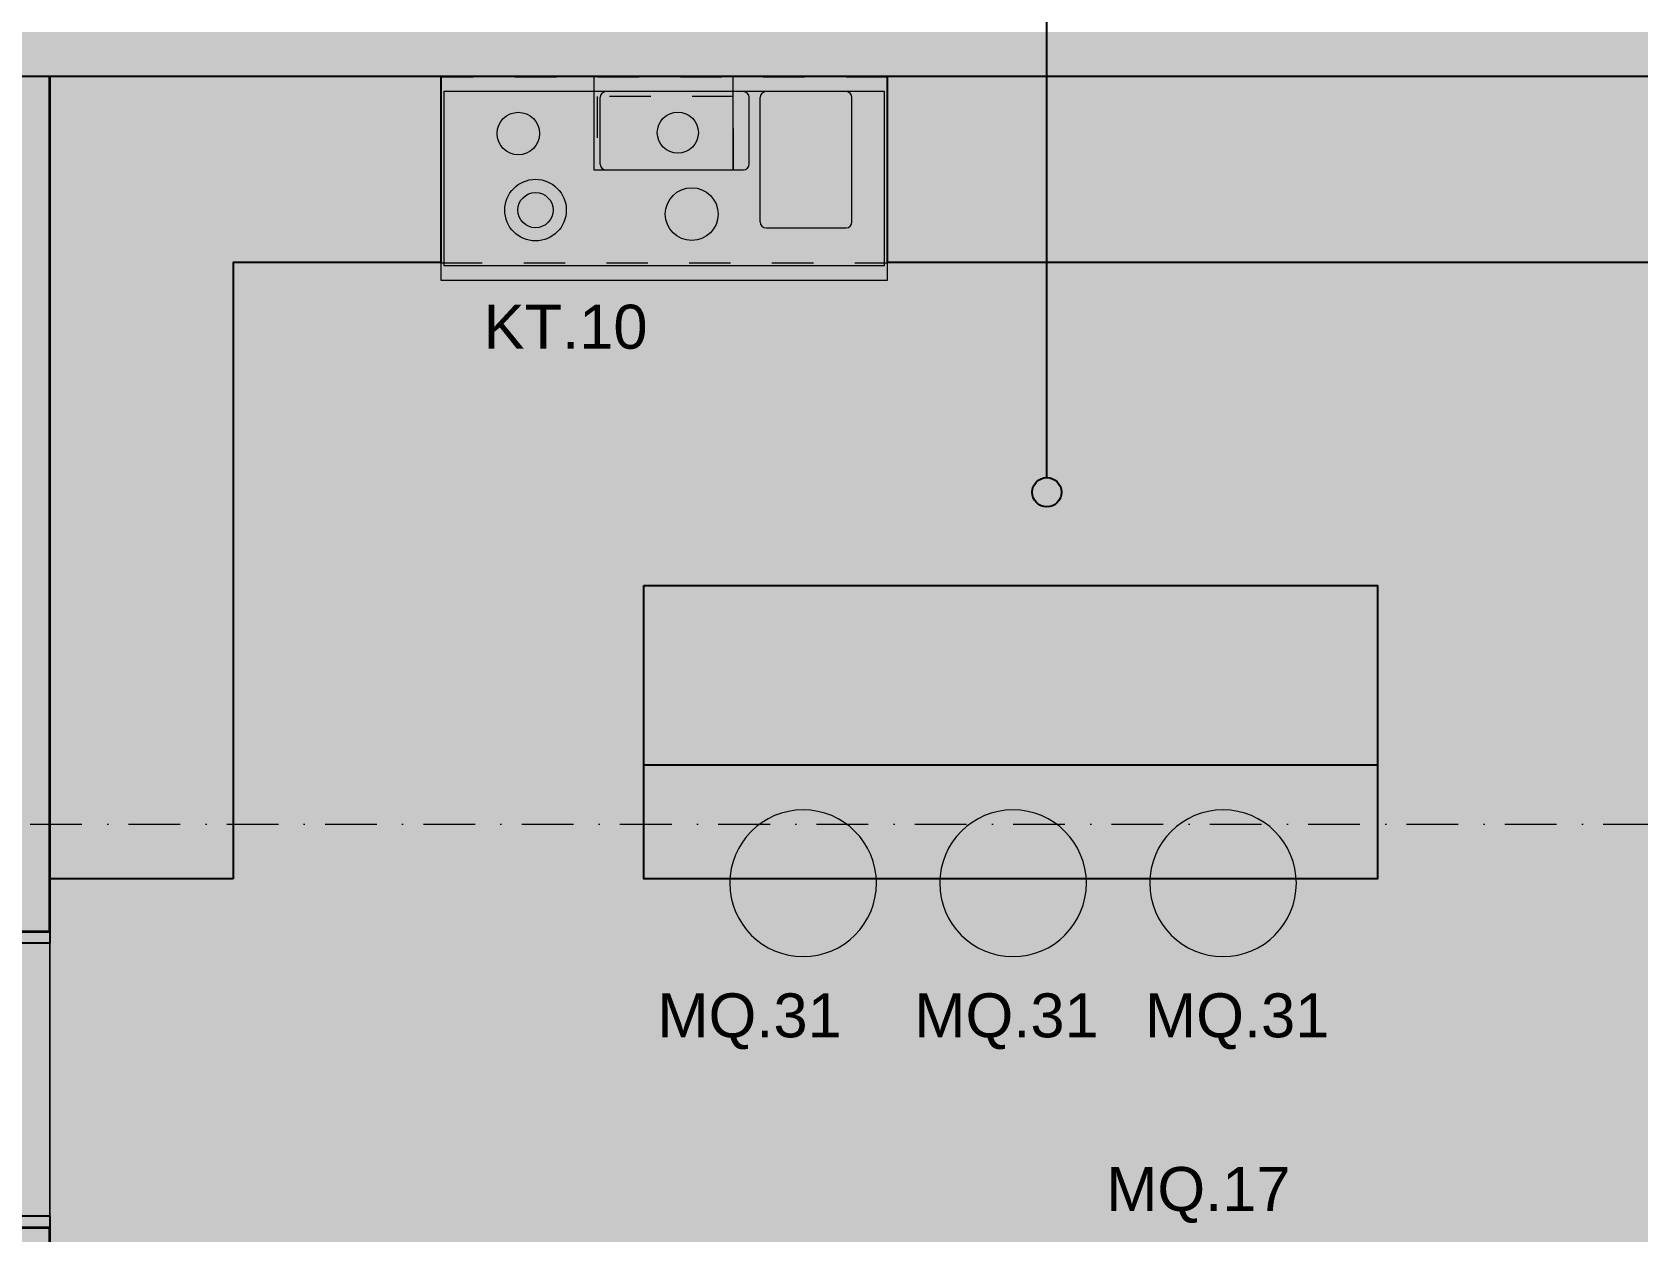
# Model space of a CAD drawing. Header units: millimetres. Extents: x -14278 to 103595, y -22378 to 34603.
# Drawn here: x 21816 to 27291, y 11159 to 15250 of the extents above; entities that cross this region are included whole.
import ezdxf
from ezdxf.enums import TextEntityAlignment as Align

# ---------------------------------------------------------------- set-up
doc = ezdxf.new("R2010")
doc.units = ezdxf.units.MM
doc.header["$MEASUREMENT"] = 0
doc.linetypes.add('Dashed', pattern=[282.222223, 141.111112, -141.111112])
doc.linetypes.add('Dot & Dashed', pattern=[335.138881, 176.388884, -88.194442, 0, -70.555556])
for name, color, linetype in [('A-Ee_40_20-M_GeneralFFAndEInternalFixed', 7, 'Continuous'), ('A-Zz_20_10_90-T_TextFFEInternal', 7, 'Continuous'), ('NewA-Ee_25_10-M_WallsExternal', 7, 'Continuous'), ('NewA-Ee_25_10-M_WallsInternal', 7, 'Continuous'), ('NewA-Ee_30_40-M_Floors', 7, 'Continuous'), ('NewA-Ee_30_60-M_Pavements', 7, 'Continuous'), ('NewA-Ee_40_20-M_GeneralFFAndEInternalFixed', 7, 'Continuous'), ('NewA-Ee_40_20-M_GeneralFFAndEInternalMovable', 7, 'Continuous'), ('NewA-SL-M_SpacesInternal', 7, 'Continuous'), ('NewA-Ss_30_25-M_CeilingAndSoffitSystems', 7, 'Continuous'), ('NewA-Zz_35_40_80-M_GridStructural', 7, 'Continuous'), ('NewA-Zz_50_10_70-P_BoundarySiteRed', 7, 'Continuous'), ('NewA-Zz_50_10_90-P_BoundarySpace', 7, 'Continuous'), ('NewA-Zz_50_90_00-M_GrossInternal', 7, 'Continuous')]:
    doc.layers.add(name, color=color, linetype=linetype)
doc.styles.add('GENERATED_STYLE_1', font='')
doc.styles.get('GENERATED_STYLE_1').set_extended_font_data('Arial')

# ---------------------------------------------------------------- blocks, each defined once
blk = doc.blocks.new('KITCHEN_112_5_1', base_point=(25275.7, 17849.3))
at = {"layer": 'NewA-SL-M_SpacesInternal', "color": 253, "linetype": 'Continuous', "lineweight": 13}
for p, q in [((21875.7, 15099.7), (21875.7, 10002.6)), ((28783.7, 15099.7), (21875.7, 15099.7))]:
    blk.add_line(p, q, dxfattribs=at)
at = {"layer": 'NewA-SL-M_SpacesInternal', "color": 5, "lineweight": 70, "style": 'GENERATED_STYLE_1'}
for tag, height, p in [('ROOM_NAME', 200, (25275.7, 18157.1)), ('ROOM_NUMBER', 150, (25275.7, 17854.3)), ('adj_text', 150, (25275.7, 17618.6))]:
    blk.add_attdef(tag, text='', height=height, dxfattribs=at).set_placement(p, align=Align.TOP_CENTER)
blk = doc.blocks.new('Mesh_1_1', base_point=(14339.9, 34603))
at = {"layer": 'NewA-Ee_30_60-M_Pavements', "color": 254, "linetype": 'Continuous', "lineweight": 13, "flags": 128}
blk.add_lwpolyline([(14339.9, 34603, -0.414214), (42830.6, 6112.3, -0.414214), (14339.9, -22378.4, -0.414214), (-14150.7, 6112.3, -0.414214)], format="xyb", close=True, dxfattribs=at)
blk = doc.blocks.new('Slab_4_1', base_point=(11328, 15324.9))
at = {"layer": 'NewA-Ee_30_40-M_Floors', "linetype": 'Continuous', "lineweight": 13}
blk.add_hatch(color=254, dxfattribs=at).paths.add_polyline_path([(11328, 15324.9), (11328, 15099.7), (150.3, 15099.7), (150.3, 9350.5), (-124.9, 9350.5), (-124.9, 8300.5), (150.3, 8300.5), (150.3, 6700.3), (2050.3, 6700.3), (2050.3, 2150.3), (5499.7, 2150.3), (5499.7, 3091.8), (6214.3, 3091.8), (6214.3, 2766.8), (7714.3, 2766.8), (7714.3, 3091.8), (8455.6, 3091.8), (8500.3, 150.3), (16363.1, 150.3), (16363.1, -124.9), (17413.1, -124.9), (17413.1, 150.3), (27899.7, 150.3), (27899.7, 6700.3), (34699.7, 6700.3), (34699.7, 15099.7), (34639.4, 15099.7), (34639.4, 15324.9), (32809.4, 15324.9), (32809.4, 15099.7), (13158, 15099.7), (13158, 15324.9)])
at = {"layer": 'NewA-Ee_30_40-M_Floors', "color": 6, "linetype": 'Continuous', "lineweight": 13, "flags": 128}
blk.add_lwpolyline([(13158, 15099.7), (32809.4, 15099.7), (32809.4, 15324.9), (34639.4, 15324.9), (34639.4, 15099.7), (34699.7, 15099.7), (34699.7, 6700.3), (27899.7, 6700.3), (27899.7, 150.3), (17413.1, 150.3)], dxfattribs=at)
blk = doc.blocks.new('Slab_14_1', base_point=(21875.7, 10002.6))
at = {"layer": 'NewA-Ss_30_25-M_CeilingAndSoffitSystems', "linetype": 'Continuous', "lineweight": 0}
blk.add_hatch(color=255, dxfattribs=at).paths.add_polyline_path([(21875.7, 10002.6), (23838.2, 10002.6), (23838.2, 11002.8), (23963.2, 11002.8), (23963.2, 10605), (26249.7, 10605), (26249.7, 11002.8), (26374.7, 11002.8), (26374.7, 8200), (27840.3, 8200), (27840.3, 10605), (29138.9, 10605), (29138.9, 15099.7), (24206.1, 15099.7), (24206.1, 14779.9), (23731.2, 14779.9), (23731.2, 15099.7), (21875.7, 15099.7)])
at = {"layer": 'NewA-Ss_30_25-M_CeilingAndSoffitSystems', "color": 6, "linetype": 'Continuous', "lineweight": 13, "flags": 128}
blk.add_lwpolyline([(21875.7, 10002.6), (21875.7, 15099.7), (23731.2, 15099.7), (23731.2, 14779.9), (24206.1, 14779.9), (24206.1, 15099.7), (29138.9, 15099.7), (29138.9, 10605), (27840.3, 10605), (27840.3, 8200), (26374.7, 8200), (26374.7, 11002.8), (26249.7, 11002.8), (26249.7, 10605), (23963.2, 10605), (23963.2, 11002.8), (23838.2, 11002.8), (23838.2, 10002.6)], close=True, dxfattribs=at)
blk = doc.blocks.new('Wall_3_1', base_point=(0, 15250))
at = {"layer": 'NewA-Ee_25_10-M_WallsExternal', "linetype": 'Continuous', "lineweight": 13}
for points in [[(13158, 15250), (13158, 15209.9), (13158, 15179.6), (30127, 15179.6), (30127, 15224.9), (30140, 15224.9), (30140, 15250)], [(30127, 15179.6), (13158, 15179.6), (13158, 15116.1), (30127, 15116.1)], [(13158, 15099.7), (30127, 15099.7), (30127, 15116.1), (13158, 15116.1)]]:
    blk.add_hatch(color=6, dxfattribs=at).paths.add_polyline_path(points)
at = {"layer": 'NewA-Ee_25_10-M_WallsExternal', "linetype": 'Continuous', "flags": 128}
blk.add_lwpolyline([(21875.7, 15099.7), (28783.7, 15099.7)], dxfattribs=at)
blk = doc.blocks.new('Door 19')
at = {"layer": 'NewA-Ee_25_10-M_WallsInternal', "linetype": 'Continuous', "lineweight": 13}
for points in [[(465, 930), (420, 930), (420, 0), (465, 0)], [(-465, -125), (-465, 0), (-505, 0), (-505, -125)], [(505, -125), (505, 0), (465, 0), (465, -125)]]:
    blk.add_hatch(color=255, dxfattribs=at).paths.add_polyline_path(points)
at = {"layer": 'NewA-Ee_25_10-M_WallsInternal', "linetype": 'Continuous'}
for p, q in [((420, 0), (420, 930)), ((420, 930), (465, 930)), ((465, 930), (465, 0)), ((-465, 0), (-505, 0)), ((-505, 0), (-505, -125)), ((-465, -125), (-465, 0)), ((465, 0), (420, 0)), ((505, 0), (465, 0)), ((465, 0), (465, -125)), ((505, -125), (505, 0)), ((-505, -125), (-465, -125)), ((465, -125), (505, -125))]:
    blk.add_line(p, q, dxfattribs=at)
at = {"layer": 'NewA-Ee_25_10-M_WallsInternal', "color": 92, "linetype": 'Continuous', "lineweight": 35}
for p, q in [((-505, 0), (-505, -125)), ((505, 0), (505, -125))]:
    blk.add_line(p, q, dxfattribs=at)
at = {"layer": 'NewA-Ee_25_10-M_WallsInternal', "color": 6, "linetype": 'Continuous', "lineweight": 13}
blk.add_arc((465, 0), 930, 90, 180, dxfattribs=at)
blk = doc.blocks.new('D Marker 19')
at = {"layer": 'NewA-Ee_25_10-M_WallsInternal', "style": 'GENERATED_STYLE_1'}
blk.add_attdef('AC_WIDO_ID', text='', height=125, dxfattribs=at).set_placement((-262.1, 94.8), align=Align.BOTTOM_LEFT)
blk = doc.blocks.new('Wall_19_1', base_point=(21750.7, 9877.2))
at = {"layer": 'NewA-Ee_25_10-M_WallsInternal', "linetype": 'Continuous', "lineweight": 13}
for points in [[(21875.7, 15099.7), (21750.7, 15099.7), (21750.7, 12183.8), (21875.7, 12183.8)], [(21750.7, 11173.8), (21750.7, 9877.2), (21875.7, 9877.2), (21875.7, 11173.8)]]:
    blk.add_hatch(color=6, dxfattribs=at).paths.add_polyline_path(points)
at = {"layer": 'NewA-Ee_25_10-M_WallsInternal', "color": 92, "linetype": 'Continuous', "lineweight": 35}
for p, q in [((21750.7, 12183.8), (21875.7, 12183.8)), ((21750.7, 11173.8), (21875.7, 11173.8))]:
    blk.add_line(p, q, dxfattribs=at)
at = {"layer": 'NewA-Ee_25_10-M_WallsInternal', "color": 92, "linetype": 'Continuous', "lineweight": 35, "flags": 128}
for points in [[(21750.7, 15099.7), (21750.7, 12183.8)], [(21875.7, 12183.8), (21875.7, 15099.7)], [(21750.7, 11173.8), (21750.7, 10823.4)], [(21875.7, 10002.6), (21875.7, 11173.8)], [(21750.7, 10698.4), (21750.7, 9877.2)], [(21750.7, 9877.2), (21875.7, 9877.2)], [(21875.7, 9877.2), (21875.7, 9877.6)]]:
    blk.add_lwpolyline(points, dxfattribs=at)
at = {"layer": 'NewA-Ee_25_10-M_WallsInternal', "linetype": 'Continuous', "xscale": -1, "zscale": 1000, "rotation": 90}
blk.add_blockref('Door 19', (21750.7, 11678.8), dxfattribs=at)
at = {"layer": 'NewA-Ee_25_10-M_WallsInternal'}
ref = blk.add_blockref('D Marker 19', (21750.7, 11678.8), dxfattribs=dict(at, rotation=90))
ref.add_attrib('AC_WIDO_ID', 'D108', dxfattribs={"color": 7, "height": 125, "rotation": 90, "style": 'GENERATED_STYLE_1'}).set_placement((21616.3, 11514.7), align=Align.BOTTOM_LEFT)
blk = doc.blocks.new('Standard grid marker_2')
at = {"layer": 'NewA-Zz_35_40_80-M_GridStructural', "color": 6, "linetype": 'Dot & Dashed', "lineweight": 13}
blk.add_line((1000, 0), (40175.6, 0), dxfattribs=at)
at = {"layer": 'NewA-Zz_35_40_80-M_GridStructural', "style": 'GENERATED_STYLE_1'}
blk.add_attdef('AC_MarkerText_1', text='', height=250, dxfattribs=at).set_placement((41425.6, 14.3), align=Align.MIDDLE_CENTER)
blk = doc.blocks.new('Bar Stool 19')
at = {"layer": 'NewA-Ee_40_20-M_GeneralFFAndEInternalMovable', "color": 1, "linetype": 'Continuous', "lineweight": 18}
for start, end in [(0, 180), (180, 0)]:
    blk.add_arc((0, 0), 250, start, end, dxfattribs=at)
blk = doc.blocks.new('Hood 19')
at = {"layer": 'NewA-Ee_40_20-M_GeneralFFAndEInternalFixed', "color": 1, "linetype": 'Dashed', "lineweight": 18}
for p, q in [((0, 633.4), (0, 0)), ((1522.4, 633.4), (0, 633.4)), ((1522.4, 0), (1522.4, 633.4)), ((998, 566.7), (532.8, 566.7)), ((532.8, 566.7), (532.8, 316.7)), ((998, 316.7), (998, 566.7)), ((532.8, 316.7), (998, 316.7)), ((0, 0), (1522.4, 0))]:
    blk.add_line(p, q, dxfattribs=at)
blk = doc.blocks.new('Range Electric 19')
at = {"layer": 'NewA-Ee_40_20-M_GeneralFFAndEInternalFixed', "color": 1, "linetype": 'Continuous', "lineweight": 18}
for p, q in [((1522.4, 692.2), (0, 692.2)), ((0, 692.2), (0, 0)), ((1522.4, 0), (1522.4, 692.2)), ((1512.4, 642.2), (10, 642.2)), ((10, 642.2), (10, 50)), ((542.9, 395.4), (542.9, 622.2)), ((1051.2, 395.4), (1051.2, 622.2)), ((1088.7, 198), (1088.7, 622.2)), ((1401.7, 198), (1401.7, 622.2)), ((1512.4, 50), (1512.4, 642.2)), ((562.9, 375.4), (1031.2, 375.4)), ((1108.7, 178), (1381.7, 178)), ((0, 0), (1522.4, 0)), ((10, 50), (1512.4, 50))]:
    blk.add_line(p, q, dxfattribs=at)
for centre, radius in [((263.9, 499.4), 72.5), ((807.8, 502.4), 70), ((322.5, 238.3), 105), ((322.5, 238.3), 60), ((855.1, 224.7), 90)]:
    blk.add_circle(centre, radius, dxfattribs=at)
for centre, start, end in [((562.9, 622.2), 90, 180), ((1031.2, 622.2), 0, 90), ((1108.7, 622.2), 90, 180), ((1381.7, 622.2), 0, 90), ((562.9, 395.4), 180, 270), ((1031.2, 395.4), 270, 0), ((1108.7, 198), 180, 270), ((1381.7, 198), 270, 0)]:
    blk.add_arc(centre, 20, start, end, dxfattribs=at)
blk = doc.blocks.new('Line_7_1', base_point=(25275.7, 13681.2))
at = {"layer": 'NewA-Zz_50_10_90-P_BoundarySpace', "linetype": 'Continuous'}
blk.add_hatch(color=256, dxfattribs=at).paths.add_polyline_path([(25325.7, 13681.2), (25321.9, 13700.3), (25311.1, 13716.6), (25294.9, 13727.4), (25275.7, 13731.2), (25256.6, 13727.4), (25240.4, 13716.6), (25229.6, 13700.3), (25225.7, 13681.2), (25229.6, 13662.1), (25240.4, 13645.8), (25256.6, 13635), (25275.7, 13631.2), (25294.9, 13635), (25311.1, 13645.8), (25321.9, 13662.1)])
blk.add_line((25275.7, 13731.2), (25275.7, 17417.1), dxfattribs=at)
blk.add_circle((25275.7, 13681.2), 50, dxfattribs=at)
blk = doc.blocks.new('Label_87_1', base_point=(25367.5, 11464.9))
at = {"layer": 'A-Zz_20_10_90-T_TextFFEInternal', "insert": (25792.5, 11380.6), "char_height": 150, "attachment_point": 2, "style": 'GENERATED_STYLE_1'}
blk.add_mtext('\\fArial|b0|i0|c0|p34;MQ.17\\fArial|b0|i0|c0|p34;\\fArial|b0|i0|c0|p34;\\fArial|b0|i0|c0|p34;\\fArial|b0|i0|c0|p34;\\fArial|b0|i0|c0|p34;\\fArial|b0|i0|c0|p34;\\fArial|b0|i0|c0|p34;\\fArial|b0|i0|c0|p34;\\fArial|b0|i0|c0|p34;\\fArial|b0|i0|c0|p34;\\fArial|b0|i0|c0|p34;\\fArial|b0|i0|c0|p34;\\fArial|b0|i0|c0|p34;\\fArial|b0|i0|c0|p34;\\fArial|b0|i0|c0|p34;\\fArial|b0|i0|c0|p34;\\fArial|b0|i0|c0|p34;\\fArial|b0|i0|c0|p34;\\fArial|b0|i0|c0|p34;\\fArial|b0|i0|c0|p34;\\fArial|b0|i0|c0|p34;\\fArial|b0|i0|c0|p34;\\fArial|b0|i0|c0|p34;\\fArial|b0|i0|c0|p34;\\fArial|b0|i0|c0|p34;\\fArial|b0|i0|c0|p34;\\fArial|b0|i0|c0|p34;\\fArial|b0|i0|c0|p34;\\fArial|b0|i0|c0|p34;}', dxfattribs=at)
blk = doc.blocks.new('Label_88_1', base_point=(23837.1, 12056.9))
at = {"layer": 'A-Zz_20_10_90-T_TextFFEInternal', "insert": (24262.1, 11972.6), "char_height": 150, "attachment_point": 2, "style": 'GENERATED_STYLE_1'}
blk.add_mtext('\\fArial|b0|i0|c0|p34;MQ.31\\fArial|b0|i0|c0|p34;\\fArial|b0|i0|c0|p34;\\fArial|b0|i0|c0|p34;\\fArial|b0|i0|c0|p34;\\fArial|b0|i0|c0|p34;\\fArial|b0|i0|c0|p34;\\fArial|b0|i0|c0|p34;\\fArial|b0|i0|c0|p34;\\fArial|b0|i0|c0|p34;\\fArial|b0|i0|c0|p34;\\fArial|b0|i0|c0|p34;\\fArial|b0|i0|c0|p34;\\fArial|b0|i0|c0|p34;\\fArial|b0|i0|c0|p34;\\fArial|b0|i0|c0|p34;\\fArial|b0|i0|c0|p34;\\fArial|b0|i0|c0|p34;\\fArial|b0|i0|c0|p34;\\fArial|b0|i0|c0|p34;\\fArial|b0|i0|c0|p34;\\fArial|b0|i0|c0|p34;\\fArial|b0|i0|c0|p34;\\fArial|b0|i0|c0|p34;\\fArial|b0|i0|c0|p34;\\fArial|b0|i0|c0|p34;\\fArial|b0|i0|c0|p34;\\fArial|b0|i0|c0|p34;\\fArial|b0|i0|c0|p34;\\fArial|b0|i0|c0|p34;}', dxfattribs=at)
blk = doc.blocks.new('Label_89_1', base_point=(24713.2, 12056.9))
at = {"layer": 'A-Zz_20_10_90-T_TextFFEInternal', "insert": (25138.2, 11972.6), "char_height": 150, "attachment_point": 2, "style": 'GENERATED_STYLE_1'}
blk.add_mtext('\\fArial|b0|i0|c0|p34;MQ.31\\fArial|b0|i0|c0|p34;\\fArial|b0|i0|c0|p34;\\fArial|b0|i0|c0|p34;\\fArial|b0|i0|c0|p34;\\fArial|b0|i0|c0|p34;\\fArial|b0|i0|c0|p34;\\fArial|b0|i0|c0|p34;\\fArial|b0|i0|c0|p34;\\fArial|b0|i0|c0|p34;\\fArial|b0|i0|c0|p34;\\fArial|b0|i0|c0|p34;\\fArial|b0|i0|c0|p34;\\fArial|b0|i0|c0|p34;\\fArial|b0|i0|c0|p34;\\fArial|b0|i0|c0|p34;\\fArial|b0|i0|c0|p34;\\fArial|b0|i0|c0|p34;\\fArial|b0|i0|c0|p34;\\fArial|b0|i0|c0|p34;\\fArial|b0|i0|c0|p34;\\fArial|b0|i0|c0|p34;\\fArial|b0|i0|c0|p34;\\fArial|b0|i0|c0|p34;\\fArial|b0|i0|c0|p34;\\fArial|b0|i0|c0|p34;\\fArial|b0|i0|c0|p34;\\fArial|b0|i0|c0|p34;\\fArial|b0|i0|c0|p34;\\fArial|b0|i0|c0|p34;}', dxfattribs=at)
blk = doc.blocks.new('Label_90_1', base_point=(25499.8, 12056.9))
at = {"layer": 'A-Zz_20_10_90-T_TextFFEInternal', "insert": (25924.8, 11972.6), "char_height": 150, "attachment_point": 2, "style": 'GENERATED_STYLE_1'}
blk.add_mtext('\\fArial|b0|i0|c0|p34;MQ.31\\fArial|b0|i0|c0|p34;\\fArial|b0|i0|c0|p34;\\fArial|b0|i0|c0|p34;\\fArial|b0|i0|c0|p34;\\fArial|b0|i0|c0|p34;\\fArial|b0|i0|c0|p34;\\fArial|b0|i0|c0|p34;\\fArial|b0|i0|c0|p34;\\fArial|b0|i0|c0|p34;\\fArial|b0|i0|c0|p34;\\fArial|b0|i0|c0|p34;\\fArial|b0|i0|c0|p34;\\fArial|b0|i0|c0|p34;\\fArial|b0|i0|c0|p34;\\fArial|b0|i0|c0|p34;\\fArial|b0|i0|c0|p34;\\fArial|b0|i0|c0|p34;\\fArial|b0|i0|c0|p34;\\fArial|b0|i0|c0|p34;\\fArial|b0|i0|c0|p34;\\fArial|b0|i0|c0|p34;\\fArial|b0|i0|c0|p34;\\fArial|b0|i0|c0|p34;\\fArial|b0|i0|c0|p34;\\fArial|b0|i0|c0|p34;\\fArial|b0|i0|c0|p34;\\fArial|b0|i0|c0|p34;\\fArial|b0|i0|c0|p34;\\fArial|b0|i0|c0|p34;}', dxfattribs=at)
blk = doc.blocks.new('Label_99_1', base_point=(23209.6, 14404.8))
at = {"layer": 'A-Zz_20_10_90-T_TextFFEInternal', "insert": (23634.6, 14320.5), "char_height": 150, "attachment_point": 2, "style": 'GENERATED_STYLE_1'}
blk.add_mtext('\\fArial|b0|i0|c0|p34;KT.10\\fArial|b0|i0|c0|p34;\\fArial|b0|i0|c0|p34;\\fArial|b0|i0|c0|p34;\\fArial|b0|i0|c0|p34;\\fArial|b0|i0|c0|p34;\\fArial|b0|i0|c0|p34;\\fArial|b0|i0|c0|p34;\\fArial|b0|i0|c0|p34;\\fArial|b0|i0|c0|p34;\\fArial|b0|i0|c0|p34;\\fArial|b0|i0|c0|p34;\\fArial|b0|i0|c0|p34;\\fArial|b0|i0|c0|p34;\\fArial|b0|i0|c0|p34;\\fArial|b0|i0|c0|p34;\\fArial|b0|i0|c0|p34;\\fArial|b0|i0|c0|p34;\\fArial|b0|i0|c0|p34;\\fArial|b0|i0|c0|p34;\\fArial|b0|i0|c0|p34;\\fArial|b0|i0|c0|p34;\\fArial|b0|i0|c0|p34;\\fArial|b0|i0|c0|p34;\\fArial|b0|i0|c0|p34;\\fArial|b0|i0|c0|p34;\\fArial|b0|i0|c0|p34;\\fArial|b0|i0|c0|p34;\\fArial|b0|i0|c0|p34;\\fArial|b0|i0|c0|p34;}', dxfattribs=at)

msp = doc.modelspace()

# ---------------------------------------------------------------- hatches: boundary and pattern name
at = {"layer": 'A-Ee_40_20-M_GeneralFFAndEInternalFixed', "linetype": 'Continuous', "lineweight": 13}
for points in [[(22501.2, 12363), (21875.7, 12363), (21875.7, 15099.7), (23209.6, 15099.7), (23209.6, 14464.3), (22501.2, 14464.3)], [(28538.9, 14382.5), (28538.9, 14464.3), (24732, 14464.3), (24732, 15099.7), (28783.7, 15099.7), (28783.7, 14750.2), (29138.9, 14750.2), (29138.9, 14382.5)], [(23901.3, 13362.8), (26402.9, 13362.8), (26402.9, 12363), (23901.3, 12363)]]:
    msp.add_hatch(color=11, dxfattribs=at).paths.add_polyline_path(points)
at = {"layer": 'NewA-Zz_50_90_00-M_GrossInternal', "linetype": 'Continuous', "lineweight": 140}
msp.add_hatch(color=1, dxfattribs=at).paths.add_polyline_path([(150.3, 15099.7), (34699.7, 15099.7), (34699.7, 6700.3), (27899.7, 6700.3), (27899.7, 150.3), (8500.3, 150.3), (8500.3, 3091.8), (5499.7, 3091.8), (5499.7, 2150.3), (2050.3, 2150.3), (2050.3, 6700.3), (150.3, 6700.3)])

# ---------------------------------------------------------------- linework, layer by layer
at = {"layer": 'A-Ee_40_20-M_GeneralFFAndEInternalFixed', "linetype": 'Continuous'}
msp.add_line((23901.3, 12751.4), (26402.9, 12751.4), dxfattribs=at)
at = {"layer": 'A-Ee_40_20-M_GeneralFFAndEInternalFixed', "linetype": 'Continuous', "flags": 128}
for points in [[(22501.2, 12363), (21875.7, 12363), (21875.7, 15099.7), (23209.6, 15099.7), (23209.6, 14464.3), (22501.2, 14464.3)], [(28538.9, 14382.5), (28538.9, 14464.3), (24732, 14464.3), (24732, 15099.7), (28783.7, 15099.7), (28783.7, 14750.2), (29138.9, 14750.2), (29138.9, 14382.5)], [(23901.3, 13362.8), (26402.9, 13362.8), (26402.9, 12363), (23901.3, 12363)]]:
    msp.add_lwpolyline(points, close=True, dxfattribs=at)
at = {"layer": 'NewA-Zz_50_90_00-M_GrossInternal', "linetype": 'Continuous', "flags": 128}
msp.add_lwpolyline([(150.3, 15099.7), (34699.7, 15099.7), (34699.7, 6700.3), (27899.7, 6700.3), (27899.7, 150.3), (8500.3, 150.3), (8500.3, 3091.8), (5499.7, 3091.8), (5499.7, 2150.3), (2050.3, 2150.3), (2050.3, 6700.3), (150.3, 6700.3)], close=True, dxfattribs=at)

# ---------------------------------------------------------------- block references
at = {"layer": 'A-Zz_20_10_90-T_TextFFEInternal', "color": 6, "linetype": 'Continuous', "lineweight": 13}
for name, p in [('Label_99_1', (23209.6, 14404.8)), ('Label_88_1', (23837.1, 12056.9)), ('Label_89_1', (24713.2, 12056.9)), ('Label_90_1', (25499.8, 12056.9)), ('Label_87_1', (25367.5, 11464.9))]:
    msp.add_blockref(name, p, dxfattribs=at)
at = {"layer": 'NewA-Ee_30_40-M_Floors', "color": 6, "linetype": 'Continuous', "lineweight": 13}
msp.add_blockref('Slab_4_1', (11328, 15324.9), dxfattribs=at)
at = {"layer": 'NewA-Ee_30_60-M_Pavements', "color": 254, "lineweight": 13}
msp.add_blockref('Mesh_1_1', (14339.9, 34603), dxfattribs=at)
at = {"layer": 'NewA-Ee_40_20-M_GeneralFFAndEInternalMovable', "color": 6, "linetype": 'Continuous', "lineweight": 13, "zscale": 1000}
for p in [(24444.7, 12348.1), (25160.6, 12348.1), (25876.6, 12348.1)]:
    msp.add_blockref('Bar Stool 19', p, dxfattribs=at)
at = {"layer": 'NewA-SL-M_SpacesInternal', "linetype": 'Continuous'}
msp.add_blockref('KITCHEN_112_5_1', (25275.7, 17849.3), dxfattribs=at)
at = {"layer": 'NewA-Ss_30_25-M_CeilingAndSoffitSystems', "color": 6, "linetype": 'Continuous', "lineweight": 13}
msp.add_blockref('Slab_14_1', (21875.7, 10002.6), dxfattribs=at)
at = {"layer": 'NewA-Zz_35_40_80-M_GridStructural', "color": 1, "linetype": 'Continuous', "lineweight": 18, "zscale": 1000}
msp.add_blockref('Standard grid marker_2', (-1652.3, 12550), dxfattribs=at)

# ---------------------------------------------------------------- next in the draw order: block references
at = {"layer": 'NewA-Ee_25_10-M_WallsExternal', "color": 92, "lineweight": 35}
msp.add_blockref('Wall_3_1', (0, 15250), dxfattribs=at)

# ---------------------------------------------------------------- next in the draw order: linework, layer by layer
at = {"layer": 'NewA-Zz_50_10_70-P_BoundarySiteRed', "color": 1, "linetype": 'Continuous', "lineweight": 140}
msp.add_circle((14339.9, 6112.3), 28490.7, dxfattribs=at)

# ---------------------------------------------------------------- next in the draw order: block references
at = {"layer": 'NewA-Ee_25_10-M_WallsInternal', "color": 92, "lineweight": 35}
msp.add_blockref('Wall_19_1', (21750.7, 9877.2), dxfattribs=at)
at = {"layer": 'NewA-Ee_40_20-M_GeneralFFAndEInternalFixed', "color": 6, "linetype": 'Continuous', "lineweight": 13, "zscale": 1000}
for name, p in [('Hood 19', (23209.6, 14463.5)), ('Range Electric 19', (23209.6, 14404.8))]:
    msp.add_blockref(name, p, dxfattribs=at)
at = {"layer": 'NewA-Zz_50_10_90-P_BoundarySpace', "linetype": 'Continuous'}
msp.add_blockref('Line_7_1', (25275.7, 13681.2), dxfattribs=at)

doc.saveas('drawing.dxf')
